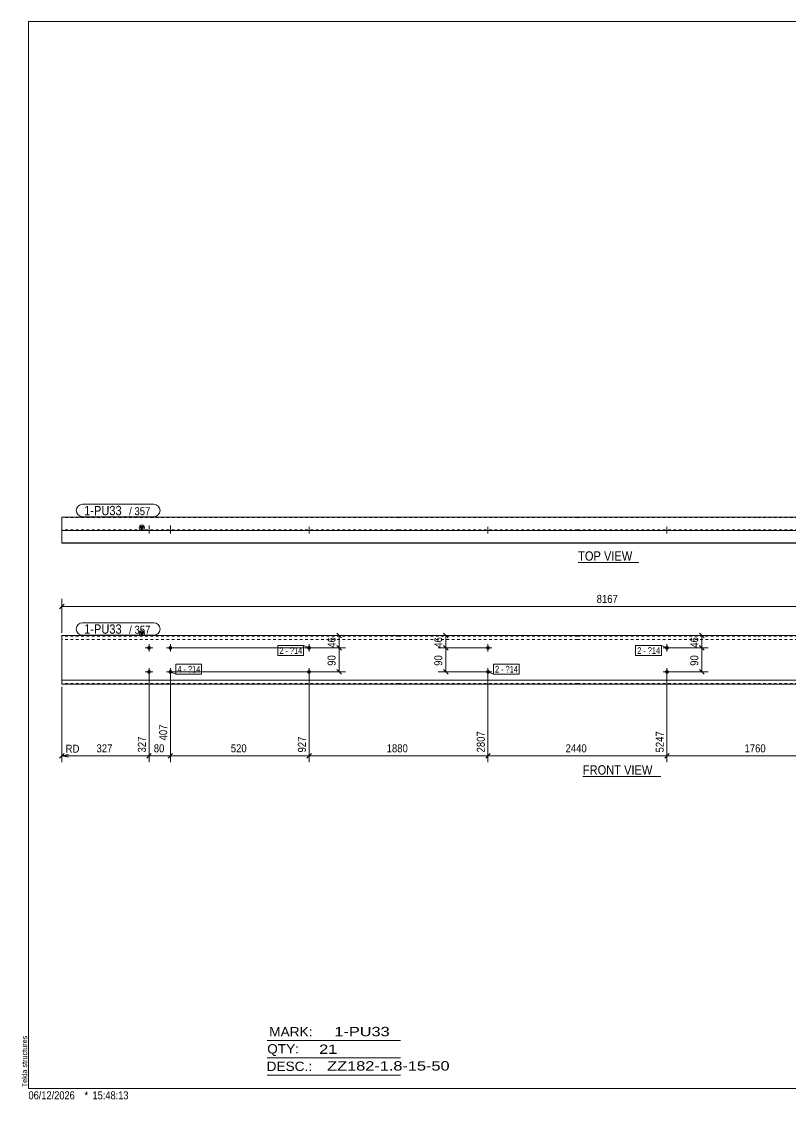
# Model space of a CAD drawing. Header units: millimetres. Extents: x 2 to 579, y 1 to 405.
# Drawn here: x 2.4 to 290.7, y 1 to 405 of the extents above; entities that cross this region are included whole.
import ezdxf

# ---------------------------------------------------------------- set-up
doc = ezdxf.new("R2010")
doc.units = ezdxf.units.MM
doc.linetypes.add('XKITLINE00', pattern=[0])
doc.linetypes.add('XKITLINE01', pattern=[4, 1, -1, 1, -1])
for name, color, linetype, lineweight in [('Bolt', 3, 'Continuous', 0), ('BoltMark', 7, 'Continuous', 0), ('Dimensions', 7, 'Continuous', 0), ('DrawingSheet', 5, 'Continuous', 0), ('OtherObjectType', 7, 'Continuous', 0), ('Part', 2, 'Continuous', 0), ('PartMark', 7, 'Continuous', 0)]:
    doc.layers.add(name, color=color, linetype=linetype, lineweight=lineweight)
doc.styles.add('ARIAL', font='ARIAL.TTF')
doc.styles.add('ARIAL_NARROW', font='ARIALN.TTF')

# ---------------------------------------------------------------- blocks, each defined once
blk = doc.blocks.new('*A1')
at = {"layer": 'Bolt'}
for points in [[(177.99, 170.2), (177.99, 170.16), (177.99, 170.13), (177.98, 170.09), (177.97, 170.06), (177.96, 170.03), (177.95, 169.99), (177.94, 169.96), (177.93, 169.93), (177.91, 169.9), (177.89, 169.87), (177.88, 169.84), (177.86, 169.81), (177.84, 169.79), (177.81, 169.76), (177.79, 169.74), (177.76, 169.71), (177.74, 169.69), (177.71, 169.67), (177.68, 169.65), (177.65, 169.63), (177.62, 169.61), (177.59, 169.6), (177.56, 169.58), (177.53, 169.57), (177.5, 169.56), (177.46, 169.55), (177.43, 169.54), (177.4, 169.54), (177.36, 169.53), (177.33, 169.53), (177.29, 169.53), (177.26, 169.53), (177.23, 169.53), (177.19, 169.54), (177.16, 169.54), (177.12, 169.55), (177.09, 169.56), (177.06, 169.57), (177.03, 169.58), (176.99, 169.6), (176.96, 169.61), (176.93, 169.63), (176.91, 169.65), (176.88, 169.67), (176.85, 169.69), (176.82, 169.71), (176.8, 169.74), (176.78, 169.76), (176.75, 169.79), (176.73, 169.81), (176.71, 169.84), (176.69, 169.87), (176.68, 169.9), (176.66, 169.93), (176.65, 169.96), (176.63, 169.99), (176.62, 170.03), (176.61, 170.06), (176.61, 170.09), (176.6, 170.13), (176.6, 170.16), (176.59, 170.2), (176.59, 170.23), (176.59, 170.26), (176.6, 170.3), (176.6, 170.33), (176.61, 170.37), (176.61, 170.4), (176.62, 170.43), (176.63, 170.47), (176.65, 170.5), (176.66, 170.53), (176.68, 170.56), (176.69, 170.59), (176.71, 170.62), (176.73, 170.65), (176.75, 170.67), (176.78, 170.7), (176.8, 170.72), (176.82, 170.75), (176.85, 170.77), (176.88, 170.79), (176.91, 170.81), (176.93, 170.83), (176.96, 170.85), (176.99, 170.86), (177.03, 170.88), (177.06, 170.89), (177.09, 170.9), (177.12, 170.91), (177.16, 170.92), (177.19, 170.92), (177.23, 170.93), (177.26, 170.93), (177.29, 170.93), (177.33, 170.93), (177.36, 170.93), (177.4, 170.92), (177.43, 170.92), (177.46, 170.91), (177.5, 170.9), (177.53, 170.89), (177.56, 170.88), (177.59, 170.86), (177.62, 170.85), (177.65, 170.83), (177.68, 170.81), (177.71, 170.79), (177.74, 170.77), (177.76, 170.75), (177.79, 170.72), (177.81, 170.7), (177.84, 170.67), (177.86, 170.65), (177.88, 170.62), (177.89, 170.59), (177.91, 170.56), (177.93, 170.53), (177.94, 170.5), (177.95, 170.47), (177.96, 170.43), (177.97, 170.4), (177.98, 170.37), (177.99, 170.33), (177.99, 170.3), (177.99, 170.26), (177.99, 170.23)], [(177.99, 161.2), (177.99, 161.16), (177.99, 161.13), (177.98, 161.09), (177.97, 161.06), (177.96, 161.03), (177.95, 160.99), (177.94, 160.96), (177.93, 160.93), (177.91, 160.9), (177.89, 160.87), (177.88, 160.84), (177.86, 160.81), (177.84, 160.79), (177.81, 160.76), (177.79, 160.74), (177.76, 160.71), (177.74, 160.69), (177.71, 160.67), (177.68, 160.65), (177.65, 160.63), (177.62, 160.61), (177.59, 160.6), (177.56, 160.58), (177.53, 160.57), (177.5, 160.56), (177.46, 160.55), (177.43, 160.54), (177.4, 160.54), (177.36, 160.53), (177.33, 160.53), (177.29, 160.53), (177.26, 160.53), (177.23, 160.53), (177.19, 160.54), (177.16, 160.54), (177.12, 160.55), (177.09, 160.56), (177.06, 160.57), (177.03, 160.58), (176.99, 160.6), (176.96, 160.61), (176.93, 160.63), (176.91, 160.65), (176.88, 160.67), (176.85, 160.69), (176.82, 160.71), (176.8, 160.74), (176.78, 160.76), (176.75, 160.79), (176.73, 160.81), (176.71, 160.84), (176.69, 160.87), (176.68, 160.9), (176.66, 160.93), (176.65, 160.96), (176.63, 160.99), (176.62, 161.03), (176.61, 161.06), (176.61, 161.09), (176.6, 161.13), (176.6, 161.16), (176.59, 161.2), (176.59, 161.23), (176.59, 161.26), (176.6, 161.3), (176.6, 161.33), (176.61, 161.37), (176.61, 161.4), (176.62, 161.43), (176.63, 161.47), (176.65, 161.5), (176.66, 161.53), (176.68, 161.56), (176.69, 161.59), (176.71, 161.62), (176.73, 161.65), (176.75, 161.67), (176.78, 161.7), (176.8, 161.72), (176.82, 161.75), (176.85, 161.77), (176.88, 161.79), (176.91, 161.81), (176.93, 161.83), (176.96, 161.85), (176.99, 161.86), (177.03, 161.88), (177.06, 161.89), (177.09, 161.9), (177.12, 161.91), (177.16, 161.92), (177.19, 161.92), (177.23, 161.93), (177.26, 161.93), (177.29, 161.93), (177.33, 161.93), (177.36, 161.93), (177.4, 161.92), (177.43, 161.92), (177.46, 161.91), (177.5, 161.9), (177.53, 161.89), (177.56, 161.88), (177.59, 161.86), (177.62, 161.85), (177.65, 161.83), (177.68, 161.81), (177.71, 161.79), (177.74, 161.77), (177.76, 161.75), (177.79, 161.72), (177.81, 161.7), (177.84, 161.67), (177.86, 161.65), (177.88, 161.62), (177.89, 161.59), (177.91, 161.56), (177.93, 161.53), (177.94, 161.5), (177.95, 161.47), (177.96, 161.43), (177.97, 161.4), (177.98, 161.37), (177.99, 161.33), (177.99, 161.3), (177.99, 161.26), (177.99, 161.23)]]:
    blk.add_hatch(color=3, dxfattribs=at).paths.add_polyline_path(points, flags=17)
at = {"layer": 'Bolt', "color": 3, "linetype": 'XKITLINE00', "lineweight": 0}
for p, q in [((178.69, 170.23), (175.89, 170.23)), ((177.29, 171.63), (177.29, 168.83)), ((177.29, 162.63), (177.29, 159.83)), ((178.69, 161.23), (175.89, 161.23))]:
    blk.add_line(p, q, dxfattribs=at)
blk = doc.blocks.new('*A2')
at = {"layer": 'Bolt'}
for points in [[(245.09, 170.2), (245.08, 170.16), (245.08, 170.13), (245.07, 170.09), (245.07, 170.06), (245.06, 170.03), (245.05, 169.99), (245.03, 169.96), (245.02, 169.93), (245.01, 169.9), (244.99, 169.87), (244.97, 169.84), (244.95, 169.81), (244.93, 169.79), (244.91, 169.76), (244.88, 169.74), (244.86, 169.71), (244.83, 169.69), (244.8, 169.67), (244.78, 169.65), (244.75, 169.63), (244.72, 169.61), (244.69, 169.6), (244.66, 169.58), (244.62, 169.57), (244.59, 169.56), (244.56, 169.55), (244.52, 169.54), (244.49, 169.54), (244.46, 169.53), (244.42, 169.53), (244.39, 169.53), (244.35, 169.53), (244.32, 169.53), (244.29, 169.54), (244.25, 169.54), (244.22, 169.55), (244.18, 169.56), (244.15, 169.57), (244.12, 169.58), (244.09, 169.6), (244.06, 169.61), (244.03, 169.63), (244, 169.65), (243.97, 169.67), (243.94, 169.69), (243.92, 169.71), (243.89, 169.74), (243.87, 169.76), (243.85, 169.79), (243.83, 169.81), (243.81, 169.84), (243.79, 169.87), (243.77, 169.9), (243.76, 169.93), (243.74, 169.96), (243.73, 169.99), (243.72, 170.03), (243.71, 170.06), (243.7, 170.09), (243.7, 170.13), (243.69, 170.16), (243.69, 170.2), (243.69, 170.23), (243.69, 170.26), (243.69, 170.3), (243.7, 170.33), (243.7, 170.37), (243.71, 170.4), (243.72, 170.43), (243.73, 170.47), (243.74, 170.5), (243.76, 170.53), (243.77, 170.56), (243.79, 170.59), (243.81, 170.62), (243.83, 170.65), (243.85, 170.67), (243.87, 170.7), (243.89, 170.72), (243.92, 170.75), (243.94, 170.77), (243.97, 170.79), (244, 170.81), (244.03, 170.83), (244.06, 170.85), (244.09, 170.86), (244.12, 170.88), (244.15, 170.89), (244.18, 170.9), (244.22, 170.91), (244.25, 170.92), (244.29, 170.92), (244.32, 170.93), (244.35, 170.93), (244.39, 170.93), (244.42, 170.93), (244.46, 170.93), (244.49, 170.92), (244.52, 170.92), (244.56, 170.91), (244.59, 170.9), (244.62, 170.89), (244.66, 170.88), (244.69, 170.86), (244.72, 170.85), (244.75, 170.83), (244.78, 170.81), (244.8, 170.79), (244.83, 170.77), (244.86, 170.75), (244.88, 170.72), (244.91, 170.7), (244.93, 170.67), (244.95, 170.65), (244.97, 170.62), (244.99, 170.59), (245.01, 170.56), (245.02, 170.53), (245.03, 170.5), (245.05, 170.47), (245.06, 170.43), (245.07, 170.4), (245.07, 170.37), (245.08, 170.33), (245.08, 170.3), (245.09, 170.26), (245.09, 170.23)], [(245.09, 161.2), (245.08, 161.16), (245.08, 161.13), (245.07, 161.09), (245.07, 161.06), (245.06, 161.03), (245.05, 160.99), (245.03, 160.96), (245.02, 160.93), (245.01, 160.9), (244.99, 160.87), (244.97, 160.84), (244.95, 160.81), (244.93, 160.79), (244.91, 160.76), (244.88, 160.74), (244.86, 160.71), (244.83, 160.69), (244.8, 160.67), (244.78, 160.65), (244.75, 160.63), (244.72, 160.61), (244.69, 160.6), (244.66, 160.58), (244.62, 160.57), (244.59, 160.56), (244.56, 160.55), (244.52, 160.54), (244.49, 160.54), (244.46, 160.53), (244.42, 160.53), (244.39, 160.53), (244.35, 160.53), (244.32, 160.53), (244.29, 160.54), (244.25, 160.54), (244.22, 160.55), (244.18, 160.56), (244.15, 160.57), (244.12, 160.58), (244.09, 160.6), (244.06, 160.61), (244.03, 160.63), (244, 160.65), (243.97, 160.67), (243.94, 160.69), (243.92, 160.71), (243.89, 160.74), (243.87, 160.76), (243.85, 160.79), (243.83, 160.81), (243.81, 160.84), (243.79, 160.87), (243.77, 160.9), (243.76, 160.93), (243.74, 160.96), (243.73, 160.99), (243.72, 161.03), (243.71, 161.06), (243.7, 161.09), (243.7, 161.13), (243.69, 161.16), (243.69, 161.2), (243.69, 161.23), (243.69, 161.26), (243.69, 161.3), (243.7, 161.33), (243.7, 161.37), (243.71, 161.4), (243.72, 161.43), (243.73, 161.47), (243.74, 161.5), (243.76, 161.53), (243.77, 161.56), (243.79, 161.59), (243.81, 161.62), (243.83, 161.65), (243.85, 161.67), (243.87, 161.7), (243.89, 161.72), (243.92, 161.75), (243.94, 161.77), (243.97, 161.79), (244, 161.81), (244.03, 161.83), (244.06, 161.85), (244.09, 161.86), (244.12, 161.88), (244.15, 161.89), (244.18, 161.9), (244.22, 161.91), (244.25, 161.92), (244.29, 161.92), (244.32, 161.93), (244.35, 161.93), (244.39, 161.93), (244.42, 161.93), (244.46, 161.93), (244.49, 161.92), (244.52, 161.92), (244.56, 161.91), (244.59, 161.9), (244.62, 161.89), (244.66, 161.88), (244.69, 161.86), (244.72, 161.85), (244.75, 161.83), (244.78, 161.81), (244.8, 161.79), (244.83, 161.77), (244.86, 161.75), (244.88, 161.72), (244.91, 161.7), (244.93, 161.67), (244.95, 161.65), (244.97, 161.62), (244.99, 161.59), (245.01, 161.56), (245.02, 161.53), (245.03, 161.5), (245.05, 161.47), (245.06, 161.43), (245.07, 161.4), (245.07, 161.37), (245.08, 161.33), (245.08, 161.3), (245.09, 161.26), (245.09, 161.23)]]:
    blk.add_hatch(color=3, dxfattribs=at).paths.add_polyline_path(points, flags=17)
at = {"layer": 'Bolt', "color": 3, "linetype": 'XKITLINE00', "lineweight": 0}
for p, q in [((245.79, 170.23), (242.99, 170.23)), ((244.39, 171.63), (244.39, 168.83)), ((244.39, 162.63), (244.39, 159.83)), ((245.79, 161.23), (242.99, 161.23))]:
    blk.add_line(p, q, dxfattribs=at)
blk = doc.blocks.new('*A3')
at = {"layer": 'Bolt'}
for points in [[(50.9, 170.2), (50.9, 170.16), (50.89, 170.13), (50.89, 170.09), (50.88, 170.06), (50.87, 170.03), (50.86, 169.99), (50.85, 169.96), (50.83, 169.93), (50.82, 169.9), (50.8, 169.87), (50.78, 169.84), (50.76, 169.81), (50.74, 169.79), (50.72, 169.76), (50.69, 169.74), (50.67, 169.71), (50.64, 169.69), (50.62, 169.67), (50.59, 169.65), (50.56, 169.63), (50.53, 169.61), (50.5, 169.6), (50.47, 169.58), (50.44, 169.57), (50.4, 169.56), (50.37, 169.55), (50.34, 169.54), (50.3, 169.54), (50.27, 169.53), (50.23, 169.53), (50.2, 169.53), (50.17, 169.53), (50.13, 169.53), (50.1, 169.54), (50.06, 169.54), (50.03, 169.55), (50, 169.56), (49.96, 169.57), (49.93, 169.58), (49.9, 169.6), (49.87, 169.61), (49.84, 169.63), (49.81, 169.65), (49.78, 169.67), (49.76, 169.69), (49.73, 169.71), (49.71, 169.74), (49.68, 169.76), (49.66, 169.79), (49.64, 169.81), (49.62, 169.84), (49.6, 169.87), (49.58, 169.9), (49.57, 169.93), (49.55, 169.96), (49.54, 169.99), (49.53, 170.03), (49.52, 170.06), (49.51, 170.09), (49.51, 170.13), (49.5, 170.16), (49.5, 170.2), (49.5, 170.23), (49.5, 170.26), (49.5, 170.3), (49.51, 170.33), (49.51, 170.37), (49.52, 170.4), (49.53, 170.43), (49.54, 170.47), (49.55, 170.5), (49.57, 170.53), (49.58, 170.56), (49.6, 170.59), (49.62, 170.62), (49.64, 170.65), (49.66, 170.67), (49.68, 170.7), (49.71, 170.72), (49.73, 170.75), (49.76, 170.77), (49.78, 170.79), (49.81, 170.81), (49.84, 170.83), (49.87, 170.85), (49.9, 170.86), (49.93, 170.88), (49.96, 170.89), (50, 170.9), (50.03, 170.91), (50.06, 170.92), (50.1, 170.92), (50.13, 170.93), (50.17, 170.93), (50.2, 170.93), (50.23, 170.93), (50.27, 170.93), (50.3, 170.92), (50.34, 170.92), (50.37, 170.91), (50.4, 170.9), (50.44, 170.89), (50.47, 170.88), (50.5, 170.86), (50.53, 170.85), (50.56, 170.83), (50.59, 170.81), (50.62, 170.79), (50.64, 170.77), (50.67, 170.75), (50.69, 170.72), (50.72, 170.7), (50.74, 170.67), (50.76, 170.65), (50.78, 170.62), (50.8, 170.59), (50.82, 170.56), (50.83, 170.53), (50.85, 170.5), (50.86, 170.47), (50.87, 170.43), (50.88, 170.4), (50.89, 170.37), (50.89, 170.33), (50.9, 170.3), (50.9, 170.26), (50.9, 170.23)], [(58.9, 170.2), (58.9, 170.16), (58.89, 170.13), (58.89, 170.09), (58.88, 170.06), (58.87, 170.03), (58.86, 169.99), (58.85, 169.96), (58.83, 169.93), (58.82, 169.9), (58.8, 169.87), (58.78, 169.84), (58.76, 169.81), (58.74, 169.79), (58.72, 169.76), (58.69, 169.74), (58.67, 169.71), (58.64, 169.69), (58.62, 169.67), (58.59, 169.65), (58.56, 169.63), (58.53, 169.61), (58.5, 169.6), (58.47, 169.58), (58.44, 169.57), (58.4, 169.56), (58.37, 169.55), (58.34, 169.54), (58.3, 169.54), (58.27, 169.53), (58.23, 169.53), (58.2, 169.53), (58.17, 169.53), (58.13, 169.53), (58.1, 169.54), (58.06, 169.54), (58.03, 169.55), (58, 169.56), (57.96, 169.57), (57.93, 169.58), (57.9, 169.6), (57.87, 169.61), (57.84, 169.63), (57.81, 169.65), (57.78, 169.67), (57.76, 169.69), (57.73, 169.71), (57.71, 169.74), (57.68, 169.76), (57.66, 169.79), (57.64, 169.81), (57.62, 169.84), (57.6, 169.87), (57.58, 169.9), (57.57, 169.93), (57.55, 169.96), (57.54, 169.99), (57.53, 170.03), (57.52, 170.06), (57.51, 170.09), (57.51, 170.13), (57.5, 170.16), (57.5, 170.2), (57.5, 170.23), (57.5, 170.26), (57.5, 170.3), (57.51, 170.33), (57.51, 170.37), (57.52, 170.4), (57.53, 170.43), (57.54, 170.47), (57.55, 170.5), (57.57, 170.53), (57.58, 170.56), (57.6, 170.59), (57.62, 170.62), (57.64, 170.65), (57.66, 170.67), (57.68, 170.7), (57.71, 170.72), (57.73, 170.75), (57.76, 170.77), (57.78, 170.79), (57.81, 170.81), (57.84, 170.83), (57.87, 170.85), (57.9, 170.86), (57.93, 170.88), (57.96, 170.89), (58, 170.9), (58.03, 170.91), (58.06, 170.92), (58.1, 170.92), (58.13, 170.93), (58.17, 170.93), (58.2, 170.93), (58.23, 170.93), (58.27, 170.93), (58.3, 170.92), (58.34, 170.92), (58.37, 170.91), (58.4, 170.9), (58.44, 170.89), (58.47, 170.88), (58.5, 170.86), (58.53, 170.85), (58.56, 170.83), (58.59, 170.81), (58.62, 170.79), (58.64, 170.77), (58.67, 170.75), (58.69, 170.72), (58.72, 170.7), (58.74, 170.67), (58.76, 170.65), (58.78, 170.62), (58.8, 170.59), (58.82, 170.56), (58.83, 170.53), (58.85, 170.5), (58.86, 170.47), (58.87, 170.43), (58.88, 170.4), (58.89, 170.37), (58.89, 170.33), (58.9, 170.3), (58.9, 170.26), (58.9, 170.23)], [(50.9, 161.2), (50.9, 161.16), (50.89, 161.13), (50.89, 161.09), (50.88, 161.06), (50.87, 161.03), (50.86, 160.99), (50.85, 160.96), (50.83, 160.93), (50.82, 160.9), (50.8, 160.87), (50.78, 160.84), (50.76, 160.81), (50.74, 160.79), (50.72, 160.76), (50.69, 160.74), (50.67, 160.71), (50.64, 160.69), (50.62, 160.67), (50.59, 160.65), (50.56, 160.63), (50.53, 160.61), (50.5, 160.6), (50.47, 160.58), (50.44, 160.57), (50.4, 160.56), (50.37, 160.55), (50.34, 160.54), (50.3, 160.54), (50.27, 160.53), (50.23, 160.53), (50.2, 160.53), (50.17, 160.53), (50.13, 160.53), (50.1, 160.54), (50.06, 160.54), (50.03, 160.55), (50, 160.56), (49.96, 160.57), (49.93, 160.58), (49.9, 160.6), (49.87, 160.61), (49.84, 160.63), (49.81, 160.65), (49.78, 160.67), (49.76, 160.69), (49.73, 160.71), (49.71, 160.74), (49.68, 160.76), (49.66, 160.79), (49.64, 160.81), (49.62, 160.84), (49.6, 160.87), (49.58, 160.9), (49.57, 160.93), (49.55, 160.96), (49.54, 160.99), (49.53, 161.03), (49.52, 161.06), (49.51, 161.09), (49.51, 161.13), (49.5, 161.16), (49.5, 161.2), (49.5, 161.23), (49.5, 161.26), (49.5, 161.3), (49.51, 161.33), (49.51, 161.37), (49.52, 161.4), (49.53, 161.43), (49.54, 161.47), (49.55, 161.5), (49.57, 161.53), (49.58, 161.56), (49.6, 161.59), (49.62, 161.62), (49.64, 161.65), (49.66, 161.67), (49.68, 161.7), (49.71, 161.72), (49.73, 161.75), (49.76, 161.77), (49.78, 161.79), (49.81, 161.81), (49.84, 161.83), (49.87, 161.85), (49.9, 161.86), (49.93, 161.88), (49.96, 161.89), (50, 161.9), (50.03, 161.91), (50.06, 161.92), (50.1, 161.92), (50.13, 161.93), (50.17, 161.93), (50.2, 161.93), (50.23, 161.93), (50.27, 161.93), (50.3, 161.92), (50.34, 161.92), (50.37, 161.91), (50.4, 161.9), (50.44, 161.89), (50.47, 161.88), (50.5, 161.86), (50.53, 161.85), (50.56, 161.83), (50.59, 161.81), (50.62, 161.79), (50.64, 161.77), (50.67, 161.75), (50.69, 161.72), (50.72, 161.7), (50.74, 161.67), (50.76, 161.65), (50.78, 161.62), (50.8, 161.59), (50.82, 161.56), (50.83, 161.53), (50.85, 161.5), (50.86, 161.47), (50.87, 161.43), (50.88, 161.4), (50.89, 161.37), (50.89, 161.33), (50.9, 161.3), (50.9, 161.26), (50.9, 161.23)], [(58.9, 161.2), (58.9, 161.16), (58.89, 161.13), (58.89, 161.09), (58.88, 161.06), (58.87, 161.03), (58.86, 160.99), (58.85, 160.96), (58.83, 160.93), (58.82, 160.9), (58.8, 160.87), (58.78, 160.84), (58.76, 160.81), (58.74, 160.79), (58.72, 160.76), (58.69, 160.74), (58.67, 160.71), (58.64, 160.69), (58.62, 160.67), (58.59, 160.65), (58.56, 160.63), (58.53, 160.61), (58.5, 160.6), (58.47, 160.58), (58.44, 160.57), (58.4, 160.56), (58.37, 160.55), (58.34, 160.54), (58.3, 160.54), (58.27, 160.53), (58.23, 160.53), (58.2, 160.53), (58.17, 160.53), (58.13, 160.53), (58.1, 160.54), (58.06, 160.54), (58.03, 160.55), (58, 160.56), (57.96, 160.57), (57.93, 160.58), (57.9, 160.6), (57.87, 160.61), (57.84, 160.63), (57.81, 160.65), (57.78, 160.67), (57.76, 160.69), (57.73, 160.71), (57.71, 160.74), (57.68, 160.76), (57.66, 160.79), (57.64, 160.81), (57.62, 160.84), (57.6, 160.87), (57.58, 160.9), (57.57, 160.93), (57.55, 160.96), (57.54, 160.99), (57.53, 161.03), (57.52, 161.06), (57.51, 161.09), (57.51, 161.13), (57.5, 161.16), (57.5, 161.2), (57.5, 161.23), (57.5, 161.26), (57.5, 161.3), (57.51, 161.33), (57.51, 161.37), (57.52, 161.4), (57.53, 161.43), (57.54, 161.47), (57.55, 161.5), (57.57, 161.53), (57.58, 161.56), (57.6, 161.59), (57.62, 161.62), (57.64, 161.65), (57.66, 161.67), (57.68, 161.7), (57.71, 161.72), (57.73, 161.75), (57.76, 161.77), (57.78, 161.79), (57.81, 161.81), (57.84, 161.83), (57.87, 161.85), (57.9, 161.86), (57.93, 161.88), (57.96, 161.89), (58, 161.9), (58.03, 161.91), (58.06, 161.92), (58.1, 161.92), (58.13, 161.93), (58.17, 161.93), (58.2, 161.93), (58.23, 161.93), (58.27, 161.93), (58.3, 161.92), (58.34, 161.92), (58.37, 161.91), (58.4, 161.9), (58.44, 161.89), (58.47, 161.88), (58.5, 161.86), (58.53, 161.85), (58.56, 161.83), (58.59, 161.81), (58.62, 161.79), (58.64, 161.77), (58.67, 161.75), (58.69, 161.72), (58.72, 161.7), (58.74, 161.67), (58.76, 161.65), (58.78, 161.62), (58.8, 161.59), (58.82, 161.56), (58.83, 161.53), (58.85, 161.5), (58.86, 161.47), (58.87, 161.43), (58.88, 161.4), (58.89, 161.37), (58.89, 161.33), (58.9, 161.3), (58.9, 161.26), (58.9, 161.23)]]:
    blk.add_hatch(color=3, dxfattribs=at).paths.add_polyline_path(points, flags=17)
at = {"layer": 'Bolt', "color": 3, "linetype": 'XKITLINE00', "lineweight": 0}
for p, q in [((51.6, 170.23), (48.8, 170.23)), ((50.2, 171.63), (50.2, 168.83)), ((59.6, 170.23), (56.8, 170.23)), ((58.2, 171.63), (58.2, 168.83)), ((50.2, 162.63), (50.2, 159.83)), ((58.2, 162.63), (58.2, 159.83)), ((51.6, 161.23), (48.8, 161.23)), ((59.6, 161.23), (56.8, 161.23))]:
    blk.add_line(p, q, dxfattribs=at)
blk = doc.blocks.new('*A4')
at = {"layer": 'Bolt'}
for points in [[(110.9, 170.2), (110.9, 170.16), (110.89, 170.13), (110.89, 170.09), (110.88, 170.06), (110.87, 170.03), (110.86, 169.99), (110.85, 169.96), (110.83, 169.93), (110.82, 169.9), (110.8, 169.87), (110.78, 169.84), (110.76, 169.81), (110.74, 169.79), (110.72, 169.76), (110.69, 169.74), (110.67, 169.71), (110.64, 169.69), (110.62, 169.67), (110.59, 169.65), (110.56, 169.63), (110.53, 169.61), (110.5, 169.6), (110.47, 169.58), (110.44, 169.57), (110.4, 169.56), (110.37, 169.55), (110.34, 169.54), (110.3, 169.54), (110.27, 169.53), (110.23, 169.53), (110.2, 169.53), (110.17, 169.53), (110.13, 169.53), (110.1, 169.54), (110.06, 169.54), (110.03, 169.55), (110, 169.56), (109.96, 169.57), (109.93, 169.58), (109.9, 169.6), (109.87, 169.61), (109.84, 169.63), (109.81, 169.65), (109.78, 169.67), (109.76, 169.69), (109.73, 169.71), (109.71, 169.74), (109.68, 169.76), (109.66, 169.79), (109.64, 169.81), (109.62, 169.84), (109.6, 169.87), (109.58, 169.9), (109.57, 169.93), (109.55, 169.96), (109.54, 169.99), (109.53, 170.03), (109.52, 170.06), (109.51, 170.09), (109.51, 170.13), (109.5, 170.16), (109.5, 170.2), (109.5, 170.23), (109.5, 170.26), (109.5, 170.3), (109.51, 170.33), (109.51, 170.37), (109.52, 170.4), (109.53, 170.43), (109.54, 170.47), (109.55, 170.5), (109.57, 170.53), (109.58, 170.56), (109.6, 170.59), (109.62, 170.62), (109.64, 170.65), (109.66, 170.67), (109.68, 170.7), (109.71, 170.72), (109.73, 170.75), (109.76, 170.77), (109.78, 170.79), (109.81, 170.81), (109.84, 170.83), (109.87, 170.85), (109.9, 170.86), (109.93, 170.88), (109.96, 170.89), (110, 170.9), (110.03, 170.91), (110.06, 170.92), (110.1, 170.92), (110.13, 170.93), (110.17, 170.93), (110.2, 170.93), (110.23, 170.93), (110.27, 170.93), (110.3, 170.92), (110.34, 170.92), (110.37, 170.91), (110.4, 170.9), (110.44, 170.89), (110.47, 170.88), (110.5, 170.86), (110.53, 170.85), (110.56, 170.83), (110.59, 170.81), (110.62, 170.79), (110.64, 170.77), (110.67, 170.75), (110.69, 170.72), (110.72, 170.7), (110.74, 170.67), (110.76, 170.65), (110.78, 170.62), (110.8, 170.59), (110.82, 170.56), (110.83, 170.53), (110.85, 170.5), (110.86, 170.47), (110.87, 170.43), (110.88, 170.4), (110.89, 170.37), (110.89, 170.33), (110.9, 170.3), (110.9, 170.26), (110.9, 170.23)], [(110.9, 161.2), (110.9, 161.16), (110.89, 161.13), (110.89, 161.09), (110.88, 161.06), (110.87, 161.03), (110.86, 160.99), (110.85, 160.96), (110.83, 160.93), (110.82, 160.9), (110.8, 160.87), (110.78, 160.84), (110.76, 160.81), (110.74, 160.79), (110.72, 160.76), (110.69, 160.74), (110.67, 160.71), (110.64, 160.69), (110.62, 160.67), (110.59, 160.65), (110.56, 160.63), (110.53, 160.61), (110.5, 160.6), (110.47, 160.58), (110.44, 160.57), (110.4, 160.56), (110.37, 160.55), (110.34, 160.54), (110.3, 160.54), (110.27, 160.53), (110.23, 160.53), (110.2, 160.53), (110.17, 160.53), (110.13, 160.53), (110.1, 160.54), (110.06, 160.54), (110.03, 160.55), (110, 160.56), (109.96, 160.57), (109.93, 160.58), (109.9, 160.6), (109.87, 160.61), (109.84, 160.63), (109.81, 160.65), (109.78, 160.67), (109.76, 160.69), (109.73, 160.71), (109.71, 160.74), (109.68, 160.76), (109.66, 160.79), (109.64, 160.81), (109.62, 160.84), (109.6, 160.87), (109.58, 160.9), (109.57, 160.93), (109.55, 160.96), (109.54, 160.99), (109.53, 161.03), (109.52, 161.06), (109.51, 161.09), (109.51, 161.13), (109.5, 161.16), (109.5, 161.2), (109.5, 161.23), (109.5, 161.26), (109.5, 161.3), (109.51, 161.33), (109.51, 161.37), (109.52, 161.4), (109.53, 161.43), (109.54, 161.47), (109.55, 161.5), (109.57, 161.53), (109.58, 161.56), (109.6, 161.59), (109.62, 161.62), (109.64, 161.65), (109.66, 161.67), (109.68, 161.7), (109.71, 161.72), (109.73, 161.75), (109.76, 161.77), (109.78, 161.79), (109.81, 161.81), (109.84, 161.83), (109.87, 161.85), (109.9, 161.86), (109.93, 161.88), (109.96, 161.89), (110, 161.9), (110.03, 161.91), (110.06, 161.92), (110.1, 161.92), (110.13, 161.93), (110.17, 161.93), (110.2, 161.93), (110.23, 161.93), (110.27, 161.93), (110.3, 161.92), (110.34, 161.92), (110.37, 161.91), (110.4, 161.9), (110.44, 161.89), (110.47, 161.88), (110.5, 161.86), (110.53, 161.85), (110.56, 161.83), (110.59, 161.81), (110.62, 161.79), (110.64, 161.77), (110.67, 161.75), (110.69, 161.72), (110.72, 161.7), (110.74, 161.67), (110.76, 161.65), (110.78, 161.62), (110.8, 161.59), (110.82, 161.56), (110.83, 161.53), (110.85, 161.5), (110.86, 161.47), (110.87, 161.43), (110.88, 161.4), (110.89, 161.37), (110.89, 161.33), (110.9, 161.3), (110.9, 161.26), (110.9, 161.23)]]:
    blk.add_hatch(color=3, dxfattribs=at).paths.add_polyline_path(points, flags=17)
at = {"layer": 'Bolt', "color": 3, "linetype": 'XKITLINE00', "lineweight": 0}
for p, q in [((111.6, 170.23), (108.8, 170.23)), ((110.2, 171.63), (110.2, 168.83)), ((110.2, 162.63), (110.2, 159.83)), ((111.6, 161.23), (108.8, 161.23))]:
    blk.add_line(p, q, dxfattribs=at)
blk = doc.blocks.new('*A7')
at = {"layer": 'Part'}
blk.add_hatch(color=2, dxfattribs=at).paths.add_polyline_path([(46.7, 176.23), (48.3, 176.23), (47.5, 174.83)], flags=17)
at = {"layer": 'Part', "color": 2, "linetype": 'XKITLINE00', "lineweight": 0}
for p, q in [((17.5, 174.83), (17.5, 156.63)), ((143.7, 174.83), (17.5, 174.83)), ((47.5, 174.83), (46.7, 176.23)), ((46.7, 176.23), (48.3, 176.23)), ((48.3, 176.23), (47.5, 174.83)), ((210.79, 174.83), (143.8, 174.83)), ((277.88, 174.83), (210.89, 174.83)), ((427.48, 174.83), (277.98, 174.83)), ((427.48, 174.83), (427.48, 156.63)), ((143.7, 158.13), (17.5, 158.13)), ((210.79, 158.13), (143.8, 158.13)), ((277.88, 158.13), (210.89, 158.13)), ((427.48, 158.13), (277.98, 158.13)), ((17.5, 156.63), (143.7, 156.63)), ((143.8, 156.63), (210.79, 156.63)), ((210.89, 156.63), (277.88, 156.63)), ((277.98, 156.63), (427.48, 156.63))]:
    blk.add_line(p, q, dxfattribs=at)
at = {"layer": 'Part', "color": 7, "linetype": 'XKITLINE01', "lineweight": 0}
for p, q in [((143.7, 174.65), (17.5, 174.65)), ((210.79, 174.65), (143.8, 174.65)), ((277.88, 174.65), (210.89, 174.65)), ((427.48, 174.65), (277.98, 174.65)), ((143.7, 173.33), (17.5, 173.33)), ((210.79, 173.33), (143.8, 173.33)), ((277.88, 173.33), (210.89, 173.33)), ((427.48, 173.33), (277.98, 173.33)), ((143.7, 156.81), (17.5, 156.81)), ((210.79, 156.81), (143.8, 156.81)), ((277.88, 156.81), (210.89, 156.81)), ((427.48, 156.81), (277.98, 156.81))]:
    blk.add_line(p, q, dxfattribs=at)
at = {"layer": 'Part', "color": 2, "linetype": 'XKITLINE00', "lineweight": 0}
blk.add_circle((47.5, 175.73), 1, dxfattribs=at)
blk = doc.blocks.new('*A8')
at = {"layer": 'Bolt'}
blk.add_hatch(color=3, dxfattribs=at).paths.add_polyline_path([(176.59, 214.25), (176.59, 214.43), (177.99, 214.43), (177.99, 214.25)], flags=17)
blk.add_hatch(color=3, dxfattribs=at).paths.add_polyline_path([(176.59, 214.25), (176.59, 214.43), (177.99, 214.43), (177.99, 214.25)], flags=17)
at = {"layer": 'Bolt', "color": 3, "linetype": 'XKITLINE00', "lineweight": 0}
for p, q in [((176.59, 214.43), (176.59, 214.25)), ((176.59, 214.43), (176.59, 214.25)), ((177.29, 215.59), (177.29, 213.09)), ((177.29, 215.59), (177.29, 213.09)), ((177.99, 214.43), (177.99, 214.25)), ((177.99, 214.43), (177.99, 214.25))]:
    blk.add_line(p, q, dxfattribs=at)
blk = doc.blocks.new('*A9')
at = {"layer": 'Bolt'}
blk.add_hatch(color=3, dxfattribs=at).paths.add_polyline_path([(243.69, 214.25), (243.69, 214.43), (245.09, 214.43), (245.09, 214.25)], flags=17)
blk.add_hatch(color=3, dxfattribs=at).paths.add_polyline_path([(243.69, 214.25), (243.69, 214.43), (245.09, 214.43), (245.09, 214.25)], flags=17)
at = {"layer": 'Bolt', "color": 3, "linetype": 'XKITLINE00', "lineweight": 0}
for p, q in [((243.69, 214.43), (243.69, 214.25)), ((243.69, 214.43), (243.69, 214.25)), ((244.39, 215.59), (244.39, 213.09)), ((244.39, 215.59), (244.39, 213.09)), ((245.09, 214.43), (245.09, 214.25)), ((245.09, 214.43), (245.09, 214.25))]:
    blk.add_line(p, q, dxfattribs=at)
blk = doc.blocks.new('*A10')
at = {"layer": 'Bolt'}
for points in [[(49.5, 214.25), (49.5, 214.43), (50.9, 214.43), (50.9, 214.25)], [(49.5, 214.25), (49.5, 214.43), (50.9, 214.43), (50.9, 214.25)], [(57.5, 214.25), (57.5, 214.43), (58.9, 214.43), (58.9, 214.25)], [(57.5, 214.25), (57.5, 214.43), (58.9, 214.43), (58.9, 214.25)]]:
    blk.add_hatch(color=3, dxfattribs=at).paths.add_polyline_path(points, flags=17)
at = {"layer": 'Bolt', "color": 3, "linetype": 'XKITLINE00', "lineweight": 0}
for p, q in [((49.5, 214.43), (49.5, 214.25)), ((49.5, 214.43), (49.5, 214.25)), ((50.2, 216.09), (50.2, 213.09)), ((50.2, 216.09), (50.2, 213.09)), ((50.9, 214.43), (50.9, 214.25)), ((50.9, 214.43), (50.9, 214.25)), ((57.5, 214.43), (57.5, 214.25)), ((57.5, 214.43), (57.5, 214.25)), ((58.2, 216.09), (58.2, 213.09)), ((58.2, 216.09), (58.2, 213.09)), ((58.9, 214.43), (58.9, 214.25)), ((58.9, 214.43), (58.9, 214.25))]:
    blk.add_line(p, q, dxfattribs=at)
blk = doc.blocks.new('*A11')
at = {"layer": 'Bolt'}
blk.add_hatch(color=3, dxfattribs=at).paths.add_polyline_path([(109.5, 214.25), (109.5, 214.43), (110.9, 214.43), (110.9, 214.25)], flags=17)
blk.add_hatch(color=3, dxfattribs=at).paths.add_polyline_path([(109.5, 214.25), (109.5, 214.43), (110.9, 214.43), (110.9, 214.25)], flags=17)
at = {"layer": 'Bolt', "color": 3, "linetype": 'XKITLINE00', "lineweight": 0}
for p, q in [((109.5, 214.43), (109.5, 214.25)), ((109.5, 214.43), (109.5, 214.25)), ((110.2, 215.59), (110.2, 213.09)), ((110.2, 215.59), (110.2, 213.09)), ((110.9, 214.43), (110.9, 214.25)), ((110.9, 214.43), (110.9, 214.25))]:
    blk.add_line(p, q, dxfattribs=at)
blk = doc.blocks.new('*A14')
at = {"layer": 'Part'}
blk.add_hatch(color=2, dxfattribs=at).paths.add_polyline_path([(46.7, 215.74), (48.3, 215.74), (47.5, 214.34)], flags=17)
at = {"layer": 'Part', "color": 2, "linetype": 'XKITLINE00', "lineweight": 0}
for p, q in [((17.5, 209.61), (17.5, 219.25)), ((143.7, 219.25), (17.5, 219.25)), ((210.79, 219.25), (143.8, 219.25)), ((277.88, 219.25), (210.89, 219.25)), ((427.48, 219.25), (277.98, 219.25)), ((427.48, 219.25), (427.48, 209.61)), ((143.7, 214.25), (17.5, 214.25)), ((47.5, 214.34), (46.7, 215.74)), ((46.7, 215.74), (48.3, 215.74)), ((48.3, 215.74), (47.5, 214.34)), ((210.79, 214.25), (143.8, 214.25)), ((277.88, 214.25), (210.89, 214.25)), ((427.48, 214.25), (277.98, 214.25)), ((17.5, 209.43), (17.5, 209.61)), ((17.5, 209.61), (143.7, 209.61)), ((143.7, 209.43), (17.5, 209.43)), ((143.8, 209.61), (210.79, 209.61)), ((210.79, 209.43), (143.8, 209.43)), ((210.89, 209.61), (277.88, 209.61)), ((277.88, 209.43), (210.89, 209.43)), ((277.98, 209.61), (427.48, 209.61)), ((427.48, 209.43), (277.98, 209.43)), ((427.48, 209.61), (427.48, 209.43))]:
    blk.add_line(p, q, dxfattribs=at)
at = {"layer": 'Part', "color": 7, "linetype": 'XKITLINE01', "lineweight": 0}
for p, q in [((143.7, 219.07), (17.5, 219.07)), ((210.79, 219.07), (143.8, 219.07)), ((277.88, 219.07), (210.89, 219.07)), ((427.48, 219.07), (277.98, 219.07)), ((143.7, 214.43), (17.5, 214.43)), ((210.79, 214.43), (143.8, 214.43)), ((277.88, 214.43), (210.89, 214.43)), ((427.48, 214.43), (277.98, 214.43))]:
    blk.add_line(p, q, dxfattribs=at)
at = {"layer": 'Part', "color": 2, "linetype": 'XKITLINE00', "lineweight": 0}
blk.add_circle((47.5, 215.24), 1, dxfattribs=at)
blk = doc.blocks.new('*A15')
at = {"layer": 'DrawingSheet', "color": 5, "linetype": 'XKITLINE00', "lineweight": 0}
for p, q in [((579, 405), (5, 405)), ((5, 405), (5, 5)), ((579, 5), (579, 405)), ((5, 5), (579, 5))]:
    blk.add_line(p, q, dxfattribs=at)
at = {"layer": 'DrawingSheet', "color": 5, "style": 'ARIAL', "width": 0.85}
blk.add_text('Tekla structures', height=2, rotation=90, dxfattribs=at).set_placement((4.5, 5.5))
blk = doc.blocks.new('*A19')
at = {"layer": 'OtherObjectType', "color": 6, "linetype": 'XKITLINE00', "lineweight": 0}
for p, q in [((94.5, 23), (144.5, 23)), ((94.5, 16.5), (144.5, 16.5)), ((94.5, 10), (144.5, 10))]:
    blk.add_line(p, q, dxfattribs=at)
at = {"layer": 'OtherObjectType', "color": 6, "style": 'ARIAL_NARROW'}
for s, width, p in [('MARK:', 1.275, (95.27, 24.58)), ('1-PU33', 1.525501, (119.69, 24.65)), ('QTY:', 1.275, (94.5, 18.19)), ('21', 1.525501, (113.99, 18.05)), ('DESC.:', 1.275, (94.29, 11.63)), ('ZZ182-1.8-15-50', 1.525501, (117, 11.79))]:
    blk.add_text(s, height=3.5, dxfattribs=dict(at, width=width)).set_placement(p)
blk = doc.blocks.new('*A22')
at = {"layer": 'OtherObjectType', "color": 7, "style": 'ARIAL_NARROW', "width": 1.008832}
for s, p in [('06/12/2026', (4.99, 1)), ('15:48:13', (29, 1)), ('*', (26, 1))]:
    blk.add_text(s, height=3, dxfattribs=at).set_placement(p)
blk = doc.blocks.new('*A25')
at = {"layer": 'Dimensions', "color": 7, "linetype": 'XKITLINE00', "lineweight": 0}
for p, q in [((245.39, 170.23), (259.9, 170.23)), ((256.65, 171.08), (258.35, 169.38)), ((257.5, 161.23), (257.5, 170.23)), ((256.65, 162.08), (258.35, 160.38)), ((245.39, 161.23), (259.9, 161.23))]:
    blk.add_line(p, q, dxfattribs=at)
at = {"layer": 'Dimensions', "color": 3}
for p in [(257.5, 170.23), (257.5, 161.23)]:
    blk.add_point(p, dxfattribs=at)
at = {"layer": 'Dimensions', "color": 3, "style": 'ARIAL', "width": 0.85}
blk.add_text('90', height=3, rotation=90.0002, dxfattribs=at).set_placement((256.15, 163.5))
blk = doc.blocks.new('*A26')
at = {"layer": 'Dimensions', "color": 7, "linetype": 'XKITLINE00', "lineweight": 0}
for p, q in [((245.39, 174.83), (259.9, 174.83)), ((256.65, 175.68), (258.35, 173.98)), ((257.5, 170.23), (257.5, 174.83)), ((245.39, 170.23), (259.9, 170.23)), ((256.65, 171.08), (258.35, 169.38))]:
    blk.add_line(p, q, dxfattribs=at)
at = {"layer": 'Dimensions', "color": 3}
for p in [(257.5, 174.83), (257.5, 170.23)]:
    blk.add_point(p, dxfattribs=at)
at = {"layer": 'Dimensions', "color": 3, "style": 'ARIAL', "width": 0.85}
blk.add_text('46', height=3, rotation=90.0002, dxfattribs=at).set_placement((256.15, 170.3))
blk = doc.blocks.new('*A27')
at = {"layer": 'Dimensions', "color": 7, "linetype": 'XKITLINE00', "lineweight": 0}
for p, q in [((176.29, 170.23), (158.65, 170.23)), ((160.65, 171.08), (162.35, 169.38)), ((161.5, 161.23), (161.5, 170.23)), ((160.65, 162.08), (162.35, 160.38)), ((176.29, 161.23), (158.65, 161.23))]:
    blk.add_line(p, q, dxfattribs=at)
at = {"layer": 'Dimensions', "color": 3}
for p in [(161.5, 170.23), (161.5, 161.23)]:
    blk.add_point(p, dxfattribs=at)
at = {"layer": 'Dimensions', "color": 3, "style": 'ARIAL', "width": 0.85}
blk.add_text('90', height=3, rotation=90.0002, dxfattribs=at).set_placement((160.15, 163.5))
blk = doc.blocks.new('*A28')
at = {"layer": 'Dimensions', "color": 7, "linetype": 'XKITLINE00', "lineweight": 0}
for p, q in [((176.29, 174.83), (158.65, 174.83)), ((160.65, 175.68), (162.35, 173.98)), ((161.5, 170.23), (161.5, 174.83)), ((176.29, 170.23), (158.65, 170.23)), ((160.65, 171.08), (162.35, 169.38))]:
    blk.add_line(p, q, dxfattribs=at)
at = {"layer": 'Dimensions', "color": 3}
for p in [(161.5, 174.83), (161.5, 170.23)]:
    blk.add_point(p, dxfattribs=at)
at = {"layer": 'Dimensions', "color": 3, "style": 'ARIAL', "width": 0.85}
blk.add_text('46', height=3, rotation=90.0002, dxfattribs=at).set_placement((160.15, 170.3))
blk = doc.blocks.new('*A29')
at = {"layer": 'Dimensions', "color": 7, "linetype": 'XKITLINE00', "lineweight": 0}
for p, q in [((59.2, 170.23), (123.9, 170.23)), ((120.65, 171.08), (122.35, 169.38)), ((121.5, 161.23), (121.5, 170.23)), ((120.65, 162.08), (122.35, 160.38)), ((59.2, 161.23), (123.9, 161.23))]:
    blk.add_line(p, q, dxfattribs=at)
at = {"layer": 'Dimensions', "color": 3}
for p in [(121.5, 170.23), (121.5, 161.23)]:
    blk.add_point(p, dxfattribs=at)
at = {"layer": 'Dimensions', "color": 3, "style": 'ARIAL', "width": 0.85}
blk.add_text('90', height=3, rotation=90.0002, dxfattribs=at).set_placement((120.15, 163.5))
blk = doc.blocks.new('*A30')
at = {"layer": 'Dimensions', "color": 7, "linetype": 'XKITLINE00', "lineweight": 0}
for p, q in [((111.2, 174.83), (123.9, 174.83)), ((120.65, 175.68), (122.35, 173.98)), ((121.5, 170.23), (121.5, 174.83)), ((59.2, 170.23), (123.9, 170.23)), ((120.65, 171.08), (122.35, 169.38))]:
    blk.add_line(p, q, dxfattribs=at)
at = {"layer": 'Dimensions', "color": 3}
for p in [(121.5, 174.83), (121.5, 170.23)]:
    blk.add_point(p, dxfattribs=at)
at = {"layer": 'Dimensions', "color": 3, "style": 'ARIAL', "width": 0.85}
blk.add_text('46', height=3, rotation=90.0002, dxfattribs=at).set_placement((120.15, 170.3))
blk = doc.blocks.new('*A31')
at = {"layer": 'Dimensions', "color": 7, "linetype": 'XKITLINE00', "lineweight": 0}
for p, q in [((18.35, 186.58), (16.65, 184.88)), ((17.5, 175.83), (17.5, 188.58)), ((428.33, 186.58), (426.63, 184.88)), ((427.48, 175.83), (427.48, 188.58)), ((17.5, 185.73), (427.48, 185.73))]:
    blk.add_line(p, q, dxfattribs=at)
at = {"layer": 'Dimensions', "color": 3}
for p in [(17.5, 185.73), (427.48, 185.73)]:
    blk.add_point(p, dxfattribs=at)
at = {"layer": 'Dimensions', "color": 3, "style": 'ARIAL', "width": 0.85}
blk.add_text('8167', height=3, dxfattribs=at).set_placement((218.04, 187.08))
blk = doc.blocks.new('*A32')
at = {"layer": 'Dimensions', "color": 7, "linetype": 'XKITLINE00', "lineweight": 0}
for p, q in [((50.2, 160.23), (50.2, 127.33)), ((17.5, 155.63), (17.5, 127.33)), ((17.5, 155.63), (17.5, 127.33)), ((18.35, 130.58), (16.65, 128.88)), ((20, 130.23), (17.5, 129.73)), ((17.5, 129.73), (50.2, 129.73)), ((20, 129.23), (17.5, 129.73)), ((24.72, 129.73), (17.5, 129.73)), ((51.05, 130.58), (49.35, 128.88))]:
    blk.add_line(p, q, dxfattribs=at)
at = {"layer": 'Dimensions', "color": 3}
for p in [(17.5, 129.73), (50.2, 129.73)]:
    blk.add_point(p, dxfattribs=at)
at = {"layer": 'Dimensions', "color": 7}
blk.add_point((17.5, 129.73), dxfattribs=at)
at = {"layer": 'Dimensions', "color": 3, "style": 'ARIAL', "width": 0.85}
for s, p in [('RD', (18.94, 130.93)), ('327', (30.51, 131.08))]:
    blk.add_text(s, height=3, dxfattribs=at).set_placement(p)
blk.add_text('327', height=3, rotation=90.0002, dxfattribs=at).set_placement((49, 131.03))
blk = doc.blocks.new('*A33')
at = {"layer": 'Dimensions', "color": 7, "linetype": 'XKITLINE00', "lineweight": 0}
for p, q in [((50.2, 160.23), (50.2, 127.33)), ((58.2, 160.23), (58.2, 127.33)), ((51.05, 130.58), (49.35, 128.88)), ((50.2, 129.73), (58.2, 129.73)), ((59.05, 130.58), (57.35, 128.88))]:
    blk.add_line(p, q, dxfattribs=at)
at = {"layer": 'Dimensions', "color": 3}
for p in [(50.2, 129.73), (58.2, 129.73)]:
    blk.add_point(p, dxfattribs=at)
at = {"layer": 'Dimensions', "color": 3, "style": 'ARIAL', "width": 0.85}
blk.add_text('407', height=3, rotation=90.0002, dxfattribs=at).set_placement((57, 135.53))
blk.add_text('80', height=3, dxfattribs=at).set_placement((51.97, 131.08))
blk = doc.blocks.new('*A34')
at = {"layer": 'Dimensions', "color": 7, "linetype": 'XKITLINE00', "lineweight": 0}
for p, q in [((58.2, 160.23), (58.2, 127.33)), ((110.2, 160.23), (110.2, 127.33)), ((59.05, 130.58), (57.35, 128.88)), ((58.2, 129.73), (110.2, 129.73)), ((111.05, 130.58), (109.35, 128.88))]:
    blk.add_line(p, q, dxfattribs=at)
at = {"layer": 'Dimensions', "color": 3}
for p in [(58.2, 129.73), (110.2, 129.73)]:
    blk.add_point(p, dxfattribs=at)
at = {"layer": 'Dimensions', "color": 3, "style": 'ARIAL', "width": 0.85}
blk.add_text('520', height=3, dxfattribs=at).set_placement((80.86, 131.08))
blk.add_text('927', height=3, rotation=90.0002, dxfattribs=at).set_placement((109, 131.03))
blk = doc.blocks.new('*A35')
at = {"layer": 'Dimensions', "color": 7, "linetype": 'XKITLINE00', "lineweight": 0}
for p, q in [((110.2, 160.23), (110.2, 127.33)), ((177.29, 160.23), (177.29, 127.33)), ((111.05, 130.58), (109.35, 128.88)), ((110.2, 129.73), (177.29, 129.73)), ((178.14, 130.58), (176.45, 128.88))]:
    blk.add_line(p, q, dxfattribs=at)
at = {"layer": 'Dimensions', "color": 3}
for p in [(110.2, 129.73), (177.29, 129.73)]:
    blk.add_point(p, dxfattribs=at)
at = {"layer": 'Dimensions', "color": 3, "style": 'ARIAL', "width": 0.85}
blk.add_text('2807', height=3, rotation=90.0002, dxfattribs=at).set_placement((176.09, 131.03))
blk.add_text('1880', height=3, dxfattribs=at).set_placement((139.3, 131.08))
blk = doc.blocks.new('*A36')
at = {"layer": 'Dimensions', "color": 7, "linetype": 'XKITLINE00', "lineweight": 0}
for p, q in [((177.29, 160.23), (177.29, 127.33)), ((244.39, 160.23), (244.39, 127.33)), ((178.14, 130.58), (176.45, 128.88)), ((177.29, 129.73), (244.39, 129.73)), ((245.24, 130.58), (243.54, 128.88))]:
    blk.add_line(p, q, dxfattribs=at)
at = {"layer": 'Dimensions', "color": 3}
for p in [(177.29, 129.73), (244.39, 129.73)]:
    blk.add_point(p, dxfattribs=at)
at = {"layer": 'Dimensions', "color": 3, "style": 'ARIAL', "width": 0.85}
blk.add_text('5247', height=3, rotation=90.0002, dxfattribs=at).set_placement((243.19, 131.03))
blk.add_text('2440', height=3, dxfattribs=at).set_placement((206.39, 131.08))
blk = doc.blocks.new('*A37')
at = {"layer": 'Dimensions', "color": 7, "linetype": 'XKITLINE00', "lineweight": 0}
for p, q in [((244.39, 160.23), (244.39, 127.33)), ((311.48, 160.23), (311.48, 127.33)), ((245.24, 130.58), (243.54, 128.88)), ((244.39, 129.73), (311.48, 129.73)), ((312.33, 130.58), (310.63, 128.88))]:
    blk.add_line(p, q, dxfattribs=at)
at = {"layer": 'Dimensions', "color": 3}
for p in [(244.39, 129.73), (311.48, 129.73)]:
    blk.add_point(p, dxfattribs=at)
at = {"layer": 'Dimensions', "color": 3, "style": 'ARIAL', "width": 0.85}
blk.add_text('7007', height=3, rotation=90.0002, dxfattribs=at).set_placement((310.28, 131.03))
blk.add_text('1760', height=3, dxfattribs=at).set_placement((273.48, 131.08))
blk = doc.blocks.new('*A43')
at = {"layer": 'BoltMark', "color": 7, "linetype": 'XKITLINE00', "lineweight": 0}
for p, q in [((98.48, 171.08), (108.16, 171.08)), ((98.48, 167.38), (98.48, 171.08)), ((108.16, 167.38), (108.16, 171.08)), ((110.2, 170.23), (108.16, 171.08)), ((98.48, 167.38), (108.16, 167.38))]:
    blk.add_line(p, q, dxfattribs=at)
at = {"layer": 'BoltMark', "color": 3, "style": 'ARIAL_NARROW', "width": 0.85}
for s, p in [('2', (99.08, 167.98)), ('?14', (103, 167.98)), ('-', (101.35, 167.98))]:
    blk.add_text(s, height=2.5, dxfattribs=at).set_placement(p)
blk = doc.blocks.new('*A44')
at = {"layer": 'BoltMark', "color": 7, "linetype": 'XKITLINE00', "lineweight": 0}
for p, q in [((60.24, 164.08), (69.92, 164.08)), ((60.24, 160.38), (60.24, 164.08)), ((69.92, 160.38), (69.92, 164.08)), ((58.2, 161.23), (60.24, 160.38)), ((60.24, 160.38), (69.92, 160.38))]:
    blk.add_line(p, q, dxfattribs=at)
at = {"layer": 'BoltMark', "color": 3, "style": 'ARIAL_NARROW', "width": 0.85}
for s, p in [('4', (60.84, 160.98)), ('-', (63.11, 160.98)), ('?14', (64.77, 160.98))]:
    blk.add_text(s, height=2.5, dxfattribs=at).set_placement(p)
blk = doc.blocks.new('*A45')
at = {"layer": 'BoltMark', "color": 7, "linetype": 'XKITLINE00', "lineweight": 0}
for p, q in [((232.66, 171.08), (242.35, 171.08)), ((232.66, 167.38), (232.66, 171.08)), ((242.35, 167.38), (242.35, 171.08)), ((244.39, 170.23), (242.35, 171.08)), ((232.66, 167.38), (242.35, 167.38))]:
    blk.add_line(p, q, dxfattribs=at)
at = {"layer": 'BoltMark', "color": 3, "style": 'ARIAL_NARROW', "width": 0.85}
for s, p in [('2', (233.26, 167.98)), ('?14', (237.19, 167.98)), ('-', (235.53, 167.98))]:
    blk.add_text(s, height=2.5, dxfattribs=at).set_placement(p)
blk = doc.blocks.new('*A46')
at = {"layer": 'BoltMark', "color": 7, "linetype": 'XKITLINE00', "lineweight": 0}
for p, q in [((179.33, 164.08), (189.02, 164.08)), ((179.33, 160.38), (179.33, 164.08)), ((189.02, 160.38), (189.02, 164.08)), ((177.29, 161.23), (179.33, 160.38)), ((179.33, 160.38), (189.02, 160.38))]:
    blk.add_line(p, q, dxfattribs=at)
at = {"layer": 'BoltMark', "color": 3, "style": 'ARIAL_NARROW', "width": 0.85}
for s, p in [('2', (179.93, 160.98)), ('-', (182.2, 160.98)), ('?14', (183.86, 160.98))]:
    blk.add_text(s, height=2.5, dxfattribs=at).set_placement(p)
blk = doc.blocks.new('*A47')
at = {"layer": 'PartMark', "color": 7, "linetype": 'XKITLINE00', "lineweight": 0}
for p, q in [((25.25, 179.63), (52.01, 179.63)), ((25.25, 174.93), (52.01, 174.93))]:
    blk.add_line(p, q, dxfattribs=at)
for centre, start, end in [((25.25, 177.28), 90, 270), ((52.01, 177.28), 270, 90)]:
    blk.add_arc(centre, 2.35, start, end, dxfattribs=at)
at = {"layer": 'PartMark', "color": 1, "style": 'ARIAL', "width": 0.85}
blk.add_text('1-PU33', height=3.5, dxfattribs=at).set_placement((25.85, 175.53))
at = {"layer": 'PartMark', "color": 3, "style": 'ARIAL', "width": 0.85}
for s, p in [('/', (42.73, 175.53)), ('357', (44.74, 175.53))]:
    blk.add_text(s, height=3, dxfattribs=at).set_placement(p)
blk = doc.blocks.new('*A48')
at = {"layer": 'OtherObjectType', "color": 7, "linetype": 'XKITLINE00', "lineweight": 0}
blk.add_line((212.85, 121.98), (242.15, 121.98), dxfattribs=at)
at = {"layer": 'OtherObjectType', "color": 7, "style": 'ARIAL', "width": 0.85}
blk.add_text('FRONT VIEW', height=3.5, dxfattribs=at).set_placement((212.85, 122.73))
blk = doc.blocks.new('*A49')
at = {"layer": 'PartMark', "color": 7, "linetype": 'XKITLINE00', "lineweight": 0}
for p, q in [((25.25, 224.05), (52.01, 224.05)), ((25.25, 219.35), (52.01, 219.35))]:
    blk.add_line(p, q, dxfattribs=at)
for centre, start, end in [((25.25, 221.7), 90, 270), ((52.01, 221.7), 270, 90)]:
    blk.add_arc(centre, 2.35, start, end, dxfattribs=at)
at = {"layer": 'PartMark', "color": 1, "style": 'ARIAL', "width": 0.85}
blk.add_text('1-PU33', height=3.5, dxfattribs=at).set_placement((25.85, 219.95))
at = {"layer": 'PartMark', "color": 3, "style": 'ARIAL', "width": 0.85}
for s, p in [('/', (42.73, 219.95)), ('357', (44.74, 219.95))]:
    blk.add_text(s, height=3, dxfattribs=at).set_placement(p)
blk = doc.blocks.new('*A50')
at = {"layer": 'OtherObjectType', "color": 7, "linetype": 'XKITLINE00', "lineweight": 0}
blk.add_line((211.08, 202.18), (233.9, 202.18), dxfattribs=at)
at = {"layer": 'OtherObjectType', "color": 7, "style": 'ARIAL', "width": 0.85}
blk.add_text('TOP VIEW', height=3.5, dxfattribs=at).set_placement((211.08, 202.93))

msp = doc.modelspace()

# ---------------------------------------------------------------- block references
at = {"lineweight": 0}
for name in ['*A15', '*A49', '*A10', '*A11', '*A8', '*A9', '*A50', '*A31', '*A47', '*A30', '*A28', '*A26', '*A3', '*A29', '*A43', '*A4', '*A27', '*A1', '*A45', '*A2', '*A25', '*A44', '*A46', '*A32', '*A33', '*A34', '*A35', '*A36', '*A37', '*A48', '*A19', '*A22']:
    msp.add_blockref(name, (0, 0), dxfattribs=at)
at = {"layer": 'Part', "lineweight": 0}
for name in ['*A14', '*A7']:
    msp.add_blockref(name, (0, 0), dxfattribs=at)

doc.saveas('drawing.dxf')
